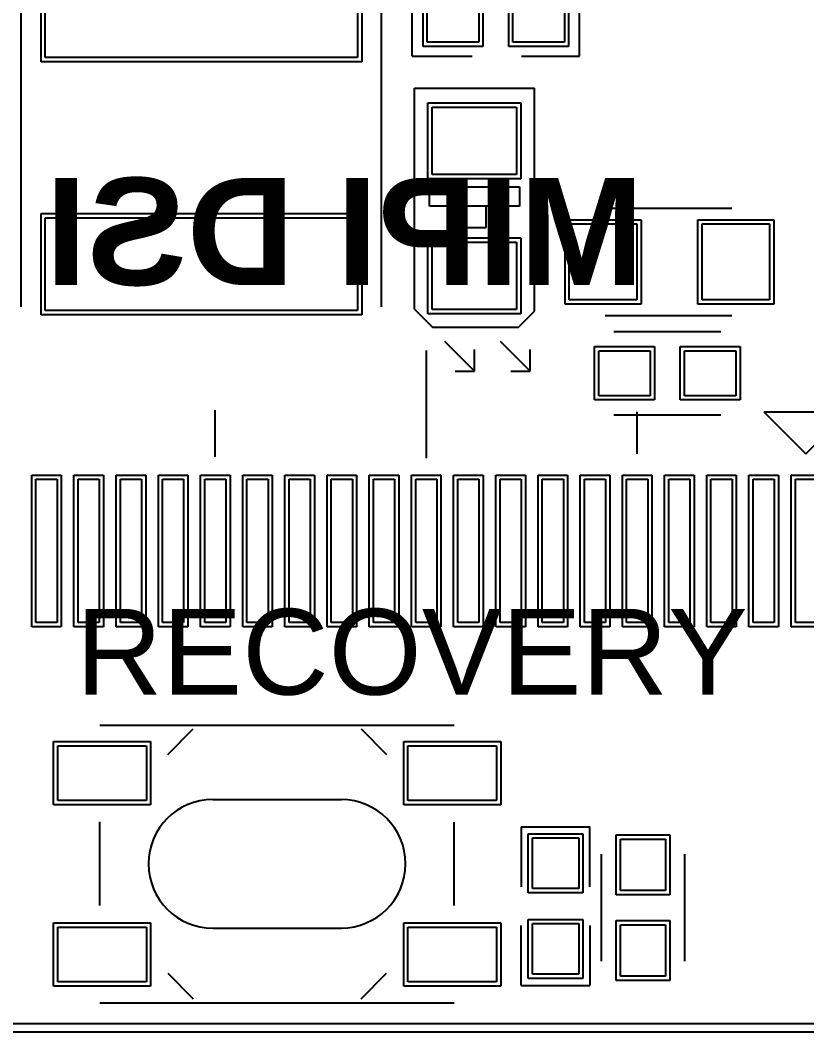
# Model space of a CAD drawing. Header units: inches. Extents: x -5 to 125, y -8 to 83.
# Drawn here: x 23.29 to 32.61, y 0 to 11.99 of the extents above; entities that cross this region are included whole.
import ezdxf

# ---------------------------------------------------------------- set-up
doc = ezdxf.new("R2010")
doc.units = ezdxf.units.IN
for name, color, linetype in [('Bottom Overlay', 54, 'Continuous'), ('Bottom Paste', 16, 'Continuous'), ('Bottom Solder', 6, 'Continuous'), ('Keep-Out Layer', 6, 'Continuous'), ('Top Overlay', 2, 'Continuous'), ('Top Paste', 8, 'Continuous'), ('Top Solder', 216, 'Continuous')]:
    doc.layers.add(name, color=color, linetype=linetype)
doc.styles.add('Arial', font='', dxfattribs={"height": 0.2})
doc.styles.add('Arial_Bold', font='', dxfattribs={"height": 0.2})
doc.styles.get('Arial').set_extended_font_data('Arial')
doc.styles.get('Arial_Bold').set_extended_font_data('Arial', bold=True)

# ---------------------------------------------------------------- blocks, each defined once
blk = doc.blocks.new('0402R_231')
at = {"layer": 'Top Overlay'}
for p, q in [((-0.991, 0.432), (-0.279, 0.432)), ((-0.991, -0.432), (-0.991, 0.432)), ((0.279, 0.432), (0.991, 0.432)), ((0.991, -0.432), (0.991, 0.419)), ((-0.991, -0.432), (-0.279, -0.432)), ((0.305, -0.432), (0.991, -0.432))]:
    blk.add_line(p, q, dxfattribs=at)
at = {"layer": 'Top Paste'}
for p, q in [((-0.813, -0.267), (-0.813, 0.267)), ((-0.813, 0.267), (-0.203, 0.267)), ((-0.203, 0.267), (-0.203, -0.267)), ((0.203, -0.267), (0.203, 0.267)), ((0.203, 0.267), (0.813, 0.267)), ((0.813, 0.267), (0.813, -0.267)), ((-0.203, -0.267), (-0.813, -0.267)), ((0.813, -0.267), (0.203, -0.267))]:
    blk.add_line(p, q, dxfattribs=at)
at = {"layer": 'Top Solder'}
for p, q in [((-0.863, -0.317), (-0.863, 0.317)), ((-0.863, 0.317), (-0.153, 0.317)), ((-0.153, 0.317), (-0.153, -0.317)), ((0.153, -0.317), (0.153, 0.317)), ((0.153, 0.317), (0.863, 0.317)), ((0.863, 0.317), (0.863, -0.317)), ((-0.153, -0.317), (-0.863, -0.317)), ((0.863, -0.317), (0.153, -0.317))]:
    blk.add_line(p, q, dxfattribs=at)
blk = doc.blocks.new('FPC30_B_278')
at = {"layer": 'Bottom Overlay'}
for p, q in [((2.75, 3.95), (2.75, 2.675)), ((0.25, 2.692), (0.25, 3.242)), ((5.25, 2.725), (5.25, 3.225)), ((6.75, 3.225), (7.25, 2.725)), ((6.75, 3.225), (7.75, 3.225)), ((7.25, 2.725), (7.75, 3.225)), ((-9.8, -4.025), (9.8, -4.025))]:
    blk.add_line(p, q, dxfattribs=at)
at = {"layer": 'Bottom Paste'}
for p, q in [((-1.875, 0.725), (-1.875, 2.425)), ((-1.875, 2.425), (-1.625, 2.425)), ((-1.625, 2.425), (-1.625, 0.725)), ((-1.375, 0.725), (-1.375, 2.425)), ((-1.375, 2.425), (-1.125, 2.425)), ((-1.125, 2.425), (-1.125, 0.725)), ((-0.875, 0.725), (-0.875, 2.425)), ((-0.875, 2.425), (-0.625, 2.425)), ((-0.625, 2.425), (-0.625, 0.725)), ((-0.375, 0.725), (-0.375, 2.425)), ((-0.375, 2.425), (-0.125, 2.425)), ((-0.125, 2.425), (-0.125, 0.725)), ((0.125, 0.725), (0.125, 2.425)), ((0.125, 2.425), (0.375, 2.425)), ((0.375, 2.425), (0.375, 0.725)), ((0.625, 0.725), (0.625, 2.425)), ((0.625, 2.425), (0.875, 2.425)), ((0.875, 2.425), (0.875, 0.725)), ((1.125, 0.725), (1.125, 2.425)), ((1.125, 2.425), (1.375, 2.425)), ((1.375, 2.425), (1.375, 0.725)), ((1.625, 0.725), (1.625, 2.425)), ((1.625, 2.425), (1.875, 2.425)), ((1.875, 2.425), (1.875, 0.725)), ((2.125, 0.725), (2.125, 2.425)), ((2.125, 2.425), (2.375, 2.425)), ((2.375, 2.425), (2.375, 0.725)), ((2.625, 0.725), (2.625, 2.425)), ((2.625, 2.425), (2.875, 2.425)), ((2.875, 2.425), (2.875, 0.725)), ((3.125, 0.725), (3.125, 2.425)), ((3.125, 2.425), (3.375, 2.425)), ((3.375, 2.425), (3.375, 0.725)), ((3.625, 0.725), (3.625, 2.425)), ((3.625, 2.425), (3.875, 2.425)), ((3.875, 2.425), (3.875, 0.725)), ((4.125, 0.725), (4.125, 2.425)), ((4.125, 2.425), (4.375, 2.425)), ((4.375, 2.425), (4.375, 0.725)), ((4.625, 0.725), (4.625, 2.425)), ((4.625, 2.425), (4.875, 2.425)), ((4.875, 2.425), (4.875, 0.725)), ((5.125, 0.725), (5.125, 2.425)), ((5.125, 2.425), (5.375, 2.425)), ((5.375, 2.425), (5.375, 0.725)), ((5.625, 0.725), (5.625, 2.425)), ((5.625, 2.425), (5.875, 2.425)), ((5.875, 2.425), (5.875, 0.725)), ((6.125, 0.725), (6.125, 2.425)), ((6.125, 2.425), (6.375, 2.425)), ((6.375, 2.425), (6.375, 0.725)), ((6.625, 0.725), (6.625, 2.425)), ((6.625, 2.425), (6.875, 2.425)), ((6.875, 2.425), (6.875, 0.725)), ((7.125, 0.725), (7.125, 2.425)), ((7.125, 2.425), (7.375, 2.425)), ((-1.625, 0.725), (-1.875, 0.725)), ((-1.125, 0.725), (-1.375, 0.725)), ((-0.625, 0.725), (-0.875, 0.725)), ((-0.125, 0.725), (-0.375, 0.725)), ((0.375, 0.725), (0.125, 0.725)), ((0.875, 0.725), (0.625, 0.725)), ((1.375, 0.725), (1.125, 0.725)), ((1.875, 0.725), (1.625, 0.725)), ((2.375, 0.725), (2.125, 0.725)), ((2.875, 0.725), (2.625, 0.725)), ((3.375, 0.725), (3.125, 0.725)), ((3.875, 0.725), (3.625, 0.725)), ((4.375, 0.725), (4.125, 0.725)), ((4.875, 0.725), (4.625, 0.725)), ((5.375, 0.725), (5.125, 0.725)), ((5.875, 0.725), (5.625, 0.725)), ((6.375, 0.725), (6.125, 0.725)), ((6.875, 0.725), (6.625, 0.725)), ((7.375, 0.725), (7.125, 0.725))]:
    blk.add_line(p, q, dxfattribs=at)
at = {"layer": 'Bottom Solder'}
for p, q in [((-1.925, 0.675), (-1.925, 2.475)), ((-1.925, 2.475), (-1.575, 2.475)), ((-1.575, 2.475), (-1.575, 0.675)), ((-1.425, 0.675), (-1.425, 2.475)), ((-1.425, 2.475), (-1.075, 2.475)), ((-1.075, 2.475), (-1.075, 0.675)), ((-0.925, 0.675), (-0.925, 2.475)), ((-0.925, 2.475), (-0.575, 2.475)), ((-0.575, 2.475), (-0.575, 0.675)), ((-0.425, 0.675), (-0.425, 2.475)), ((-0.425, 2.475), (-0.075, 2.475)), ((-0.075, 2.475), (-0.075, 0.675)), ((0.075, 0.675), (0.075, 2.475)), ((0.075, 2.475), (0.425, 2.475)), ((0.425, 2.475), (0.425, 0.675)), ((0.575, 0.675), (0.575, 2.475)), ((0.575, 2.475), (0.925, 2.475)), ((0.925, 2.475), (0.925, 0.675)), ((1.075, 0.675), (1.075, 2.475)), ((1.075, 2.475), (1.425, 2.475)), ((1.425, 2.475), (1.425, 0.675)), ((1.575, 0.675), (1.575, 2.475)), ((1.575, 2.475), (1.925, 2.475)), ((1.925, 2.475), (1.925, 0.675)), ((2.075, 0.675), (2.075, 2.475)), ((2.075, 2.475), (2.425, 2.475)), ((2.425, 2.475), (2.425, 0.675)), ((2.575, 0.675), (2.575, 2.475)), ((2.575, 2.475), (2.925, 2.475)), ((2.925, 2.475), (2.925, 0.675)), ((3.075, 0.675), (3.075, 2.475)), ((3.075, 2.475), (3.425, 2.475)), ((3.425, 2.475), (3.425, 0.675)), ((3.575, 0.675), (3.575, 2.475)), ((3.575, 2.475), (3.925, 2.475)), ((3.925, 2.475), (3.925, 0.675)), ((4.075, 0.675), (4.075, 2.475)), ((4.075, 2.475), (4.425, 2.475)), ((4.425, 2.475), (4.425, 0.675)), ((4.575, 0.675), (4.575, 2.475)), ((4.575, 2.475), (4.925, 2.475)), ((4.925, 2.475), (4.925, 0.675)), ((5.075, 0.675), (5.075, 2.475)), ((5.075, 2.475), (5.425, 2.475)), ((5.425, 2.475), (5.425, 0.675)), ((5.575, 0.675), (5.575, 2.475)), ((5.575, 2.475), (5.925, 2.475)), ((5.925, 2.475), (5.925, 0.675)), ((6.075, 0.675), (6.075, 2.475)), ((6.075, 2.475), (6.425, 2.475)), ((6.425, 2.475), (6.425, 0.675)), ((6.575, 0.675), (6.575, 2.475)), ((6.575, 2.475), (6.925, 2.475)), ((6.925, 2.475), (6.925, 0.675)), ((7.075, 0.675), (7.075, 2.475)), ((7.075, 2.475), (7.425, 2.475)), ((-1.575, 0.675), (-1.925, 0.675)), ((-1.075, 0.675), (-1.425, 0.675)), ((-0.575, 0.675), (-0.925, 0.675)), ((-0.075, 0.675), (-0.425, 0.675)), ((0.425, 0.675), (0.075, 0.675)), ((0.925, 0.675), (0.575, 0.675)), ((1.425, 0.675), (1.075, 0.675)), ((1.925, 0.675), (1.575, 0.675)), ((2.425, 0.675), (2.075, 0.675)), ((2.925, 0.675), (2.575, 0.675)), ((3.425, 0.675), (3.075, 0.675)), ((3.925, 0.675), (3.575, 0.675)), ((4.425, 0.675), (4.075, 0.675)), ((4.925, 0.675), (4.575, 0.675)), ((5.425, 0.675), (5.075, 0.675)), ((5.925, 0.675), (5.575, 0.675)), ((6.425, 0.675), (6.075, 0.675)), ((6.925, 0.675), (6.575, 0.675)), ((7.425, 0.675), (7.075, 0.675))]:
    blk.add_line(p, q, dxfattribs=at)
blk = doc.blocks.new('L_4_4_2_293')
at = {"layer": 'Top Overlay'}
for p, q in [((-2.006, 2.134), (1.994, 2.134)), ((-2.006, -2.134), (1.994, -2.134))]:
    blk.add_line(p, q, dxfattribs=at)
at = {"layer": 'Top Paste'}
for p, q in [((-2.05, -1.85), (-2.05, 1.85)), ((-2.05, 1.85), (-0.95, 1.85)), ((-0.95, 1.85), (-0.95, -1.85)), ((0.95, -1.85), (0.95, 1.85)), ((0.95, 1.85), (2.05, 1.85)), ((2.05, 1.85), (2.05, -1.85)), ((-0.95, -1.85), (-2.05, -1.85)), ((2.05, -1.85), (0.95, -1.85))]:
    blk.add_line(p, q, dxfattribs=at)
at = {"layer": 'Top Solder'}
for p, q in [((-2.1, -1.9), (-2.1, 1.9)), ((-2.1, 1.9), (-0.9, 1.9)), ((-0.9, 1.9), (-0.9, -1.9)), ((0.9, -1.9), (0.9, 1.9)), ((0.9, 1.9), (2.1, 1.9)), ((2.1, 1.9), (2.1, -1.9)), ((-0.9, -1.9), (-2.1, -1.9)), ((2.1, -1.9), (0.9, -1.9))]:
    blk.add_line(p, q, dxfattribs=at)
blk = doc.blocks.new('KEY4_4_6_3_2_H2_5_295')
at = {"layer": 'Top Overlay'}
for p, q in [((-2.1, 1.646), (2.1, 1.646)), ((-1.297, 1.297), (-0.994, 1.6)), ((0.994, 1.6), (1.297, 1.297)), ((-0.763, 0.763), (0.762, 0.762)), ((-2.1, 0.494), (-2.099, 0.495)), ((-2.1, -0.494), (-2.1, 0.494)), ((2.1, -0.494), (2.1, 0.494)), ((-0.763, -0.761), (0.761, -0.761)), ((-1.297, -1.297), (-0.994, -1.6)), ((0.994, -1.6), (1.297, -1.297)), ((-2.1, -1.646), (2.1, -1.646))]:
    blk.add_line(p, q, dxfattribs=at)
for centre, radius, start, end in [((-0.763, 0.001), 0.762, 90, 270), ((0.761, 0.001), 0.761, 269.9522, 89.9522)]:
    blk.add_arc(centre, radius, start, end, dxfattribs=at)
at = {"layer": 'Top Paste'}
for p, q in [((-2.6, 0.75), (-2.6, 1.4)), ((-2.6, 1.4), (-1.55, 1.4)), ((-1.55, 1.4), (-1.55, 0.75)), ((1.55, 0.75), (1.55, 1.4)), ((1.55, 1.4), (2.6, 1.4)), ((2.6, 1.4), (2.6, 0.75)), ((-1.55, 0.75), (-2.6, 0.75)), ((2.6, 0.75), (1.55, 0.75)), ((-2.6, -1.4), (-2.6, -0.75)), ((-2.6, -0.75), (-1.55, -0.75)), ((-1.55, -0.75), (-1.55, -1.4)), ((1.55, -1.4), (1.55, -0.75)), ((1.55, -0.75), (2.6, -0.75)), ((2.6, -0.75), (2.6, -1.4)), ((-1.55, -1.4), (-2.6, -1.4)), ((2.6, -1.4), (1.55, -1.4))]:
    blk.add_line(p, q, dxfattribs=at)
at = {"layer": 'Top Solder'}
for p, q in [((-2.65, 0.7), (-2.65, 1.45)), ((-2.65, 1.45), (-1.5, 1.45)), ((-1.5, 1.45), (-1.5, 0.7)), ((1.5, 0.7), (1.5, 1.45)), ((1.5, 1.45), (2.65, 1.45)), ((2.65, 1.45), (2.65, 0.7)), ((-1.5, 0.7), (-2.65, 0.7)), ((2.65, 0.7), (1.5, 0.7)), ((-2.65, -1.45), (-2.65, -0.7)), ((-2.65, -0.7), (-1.5, -0.7)), ((-1.5, -0.7), (-1.5, -1.45)), ((1.5, -1.45), (1.5, -0.7)), ((1.5, -0.7), (2.65, -0.7)), ((2.65, -0.7), (2.65, -1.45)), ((-1.5, -1.45), (-2.65, -1.45)), ((2.65, -1.45), (1.5, -1.45))]:
    blk.add_line(p, q, dxfattribs=at)
blk = doc.blocks.new('0402TVS_332')
at = {"layer": 'Top Overlay'}
for p, q in [((-0.94, -0.406), (-0.94, 0.406)), ((-0.229, 0.406), (-0.94, 0.406)), ((0.229, 0.406), (0.94, 0.406)), ((0.94, -0.406), (0.94, 0.406)), ((-0.94, -0.406), (-0.229, -0.406)), ((0.94, -0.406), (0.229, -0.406))]:
    blk.add_line(p, q, dxfattribs=at)
at = {"layer": 'Top Paste'}
for p, q in [((-0.808, -0.275), (-0.808, 0.275)), ((-0.808, 0.275), (-0.208, 0.275)), ((-0.208, 0.275), (-0.208, -0.275)), ((0.208, -0.275), (0.208, 0.275)), ((0.208, 0.275), (0.808, 0.275)), ((0.808, 0.275), (0.808, -0.275)), ((-0.208, -0.275), (-0.808, -0.275)), ((0.808, -0.275), (0.208, -0.275))]:
    blk.add_line(p, q, dxfattribs=at)
at = {"layer": 'Top Solder'}
for p, q in [((-0.858, -0.325), (-0.858, 0.325)), ((-0.858, 0.325), (-0.158, 0.325)), ((-0.158, 0.325), (-0.158, -0.325)), ((0.158, -0.325), (0.158, 0.325)), ((0.158, 0.325), (0.858, 0.325)), ((0.858, 0.325), (0.858, -0.325)), ((-0.158, -0.325), (-0.858, -0.325)), ((0.858, -0.325), (0.158, -0.325))]:
    blk.add_line(p, q, dxfattribs=at)
blk = doc.blocks.new('0603LED_G_341')
at = {"layer": 'Top Overlay'}
for p, q in [((-1.422, -0.711), (-1.422, 0.711)), ((1.219, 0.711), (-1.422, 0.711)), ((1.41, 0.521), (1.219, 0.711)), ((1.575, 0.305), (1.93, 0.66)), ((1.93, 0.66), (1.676, 0.66)), ((1.93, 0.66), (1.676, 0.66)), ((1.93, 0.432), (1.93, 0.66)), ((-0.254, -0.533), (-0.254, 0.533)), ((-0.254, 0.533), (-0.025, 0.533)), ((-0.025, 0.533), (-0.025, -0.533)), ((1.41, -0.495), (1.41, 0.521)), ((-0.025, 0.14), (-0.025, -0.114)), ((0.229, 0.14), (-0.025, 0.14)), ((0.229, -0.114), (0.229, 0.14)), ((1.575, -0.356), (1.93, 0)), ((1.93, 0), (1.676, 0)), ((1.93, 0), (1.676, 0)), ((1.93, -0.229), (1.93, 0)), ((-0.025, -0.114), (0.229, -0.114)), ((-0.025, -0.533), (-0.254, -0.533)), ((1.194, -0.711), (1.41, -0.495)), ((1.194, -0.711), (-1.422, -0.711)), ((-0.191, -0.711), (-0.216, -0.711))]:
    blk.add_line(p, q, dxfattribs=at)
at = {"layer": 'Top Paste'}
for p, q in [((-1.2, -0.5), (-1.2, 0.5)), ((-1.2, 0.5), (-0.4, 0.5)), ((-0.4, 0.5), (-0.4, -0.5)), ((0.4, -0.5), (0.4, 0.5)), ((0.4, 0.5), (1.2, 0.5)), ((1.2, 0.5), (1.2, -0.5)), ((-0.4, -0.5), (-1.2, -0.5)), ((1.2, -0.5), (0.4, -0.5))]:
    blk.add_line(p, q, dxfattribs=at)
at = {"layer": 'Top Solder'}
for p, q in [((-1.25, -0.55), (-1.25, 0.55)), ((-1.25, 0.55), (-0.35, 0.55)), ((-0.35, 0.55), (-0.35, -0.55)), ((0.35, -0.55), (0.35, 0.55)), ((0.35, 0.55), (1.25, 0.55)), ((1.25, 0.55), (1.25, -0.55)), ((-0.35, -0.55), (-1.25, -0.55)), ((1.25, -0.55), (0.35, -0.55))]:
    blk.add_line(p, q, dxfattribs=at)
blk = doc.blocks.new('0402C_424')
at = {"layer": 'Top Overlay'}
for p, q in [((-0.635, 0.495), (0.635, 0.495)), ((-0.635, -0.495), (0.635, -0.495))]:
    blk.add_line(p, q, dxfattribs=at)
at = {"layer": 'Top Paste'}
for p, q in [((-0.813, -0.267), (-0.813, 0.267)), ((-0.813, 0.267), (-0.203, 0.267)), ((-0.203, 0.267), (-0.203, -0.267)), ((0.203, -0.267), (0.203, 0.267)), ((0.203, 0.267), (0.813, 0.267)), ((0.813, 0.267), (0.813, -0.267)), ((-0.203, -0.267), (-0.813, -0.267)), ((0.813, -0.267), (0.203, -0.267))]:
    blk.add_line(p, q, dxfattribs=at)
at = {"layer": 'Top Solder'}
for p, q in [((-0.863, -0.317), (-0.863, 0.317)), ((-0.863, 0.317), (-0.153, 0.317)), ((-0.153, 0.317), (-0.153, -0.317)), ((0.153, -0.317), (0.153, 0.317)), ((0.153, 0.317), (0.863, 0.317)), ((0.863, 0.317), (0.863, -0.317)), ((-0.153, -0.317), (-0.863, -0.317)), ((0.863, -0.317), (0.153, -0.317))]:
    blk.add_line(p, q, dxfattribs=at)
blk = doc.blocks.new('0603C_425')
at = {"layer": 'Top Overlay'}
for p, q in [((-0.762, 0.635), (0.738, 0.635)), ((-0.762, -0.635), (0.738, -0.635))]:
    blk.add_line(p, q, dxfattribs=at)
at = {"layer": 'Top Paste'}
for p, q in [((-1.187, -0.45), (-1.187, 0.45)), ((-1.187, 0.45), (-0.387, 0.45)), ((-0.387, 0.45), (-0.387, -0.45)), ((0.387, -0.45), (0.387, 0.45)), ((0.387, 0.45), (1.187, 0.45)), ((1.187, 0.45), (1.187, -0.45)), ((-0.387, -0.45), (-1.187, -0.45)), ((1.187, -0.45), (0.387, -0.45))]:
    blk.add_line(p, q, dxfattribs=at)
at = {"layer": 'Top Solder'}
for p, q in [((-1.237, -0.5), (-1.237, 0.5)), ((-1.237, 0.5), (-0.337, 0.5)), ((-0.337, 0.5), (-0.337, -0.5)), ((0.337, -0.5), (0.337, 0.5)), ((0.337, 0.5), (1.237, 0.5)), ((1.237, 0.5), (1.237, -0.5)), ((-0.337, -0.5), (-1.237, -0.5)), ((1.237, -0.5), (0.337, -0.5))]:
    blk.add_line(p, q, dxfattribs=at)
blk = doc.blocks.new('0402C_454')
at = {"layer": 'Top Overlay'}
for p, q in [((0.635, 0.495), (-0.635, 0.495)), ((-0.635, -0.495), (0.635, -0.495))]:
    blk.add_line(p, q, dxfattribs=at)
at = {"layer": 'Top Paste'}
for p, q in [((-0.813, -0.267), (-0.813, 0.267)), ((-0.813, 0.267), (-0.203, 0.267)), ((-0.203, 0.267), (-0.203, -0.267)), ((0.203, -0.267), (0.203, 0.267)), ((0.203, 0.267), (0.813, 0.267)), ((0.813, 0.267), (0.813, -0.267)), ((-0.203, -0.267), (-0.813, -0.267)), ((0.813, -0.267), (0.203, -0.267))]:
    blk.add_line(p, q, dxfattribs=at)
at = {"layer": 'Top Solder'}
for p, q in [((-0.863, -0.317), (-0.863, 0.317)), ((-0.863, 0.317), (-0.153, 0.317)), ((-0.153, 0.317), (-0.153, -0.317)), ((0.153, -0.317), (0.153, 0.317)), ((0.153, 0.317), (0.863, 0.317)), ((0.863, 0.317), (0.863, -0.317)), ((-0.153, -0.317), (-0.863, -0.317)), ((0.863, -0.317), (0.153, -0.317))]:
    blk.add_line(p, q, dxfattribs=at)

msp = doc.modelspace()

# ---------------------------------------------------------------- linework, layer by layer
at = {"layer": 'Keep-Out Layer'}
msp.add_line((3, 0), (117, 0), dxfattribs=at)

# ---------------------------------------------------------------- block references
for name, p, rotation in [('L_4_4_2_293', (25.435, 10.6), 90), ('0603LED_G_341', (28.671, 9.762), 270), ('0402TVS_332', (29.633, 1.49), 270), ('0402C_454', (30.669, 1.472), 90)]:
    msp.add_blockref(name, p, dxfattribs=dict(rotation=rotation))
for name, p in [('0402R_231', (28.925, 11.998)), ('0603C_425', (30.983, 9.127)), ('0402C_424', (30.957, 7.807)), ('FPC30_B_278', (25.35, 4.125)), ('KEY4_4_6_3_2_H2_5_295', (26.333, 1.99))]:
    msp.add_blockref(name, p)

# ---------------------------------------------------------------- texts
at = {"layer": 'Bottom Overlay', "style": 'Arial_Bold', "text_generation_flag": 2}
msp.add_text('MIPI DSI', height=1.27, rotation=360, dxfattribs=at).set_placement((30.682, 8.852))
at = {"layer": 'Top Overlay', "style": 'Arial'}
msp.add_text('RECOVERY', height=1.016, dxfattribs=at).set_placement((23.947, 3.997))

doc.saveas('drawing.dxf')
